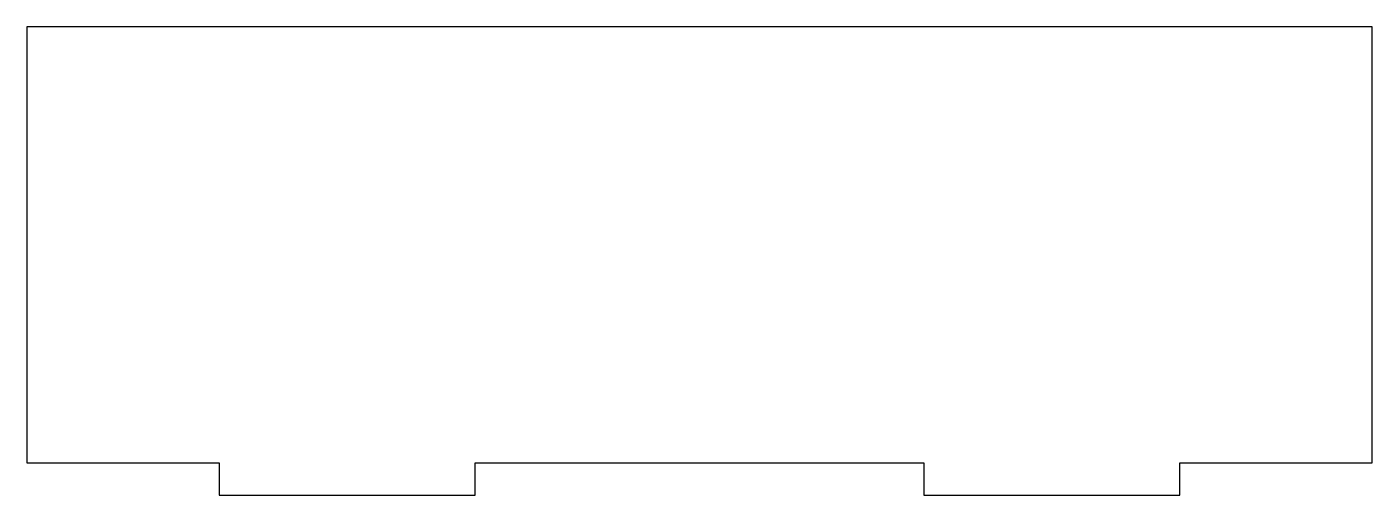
# Model space of a CAD drawing. Header units: inches. Extents: x 0 to 5.25, y -0.13 to 1.7.
import ezdxf

# ---------------------------------------------------------------- set-up
doc = ezdxf.new("R2010")
doc.units = ezdxf.units.IN
doc.header["$MEASUREMENT"] = 0

msp = doc.modelspace()

# ---------------------------------------------------------------- linework, layer by layer
msp.add_lwpolyline([(5.25, 1.7), (0, 1.7), (0, 0), (0.75, 0), (0.75, -0.126), (1.75, -0.126), (1.75, 0), (3.5, 0), (3.5, -0.126), (4.5, -0.126), (4.5, 0), (5.25, 0)], close=True)

doc.saveas('drawing.dxf')
